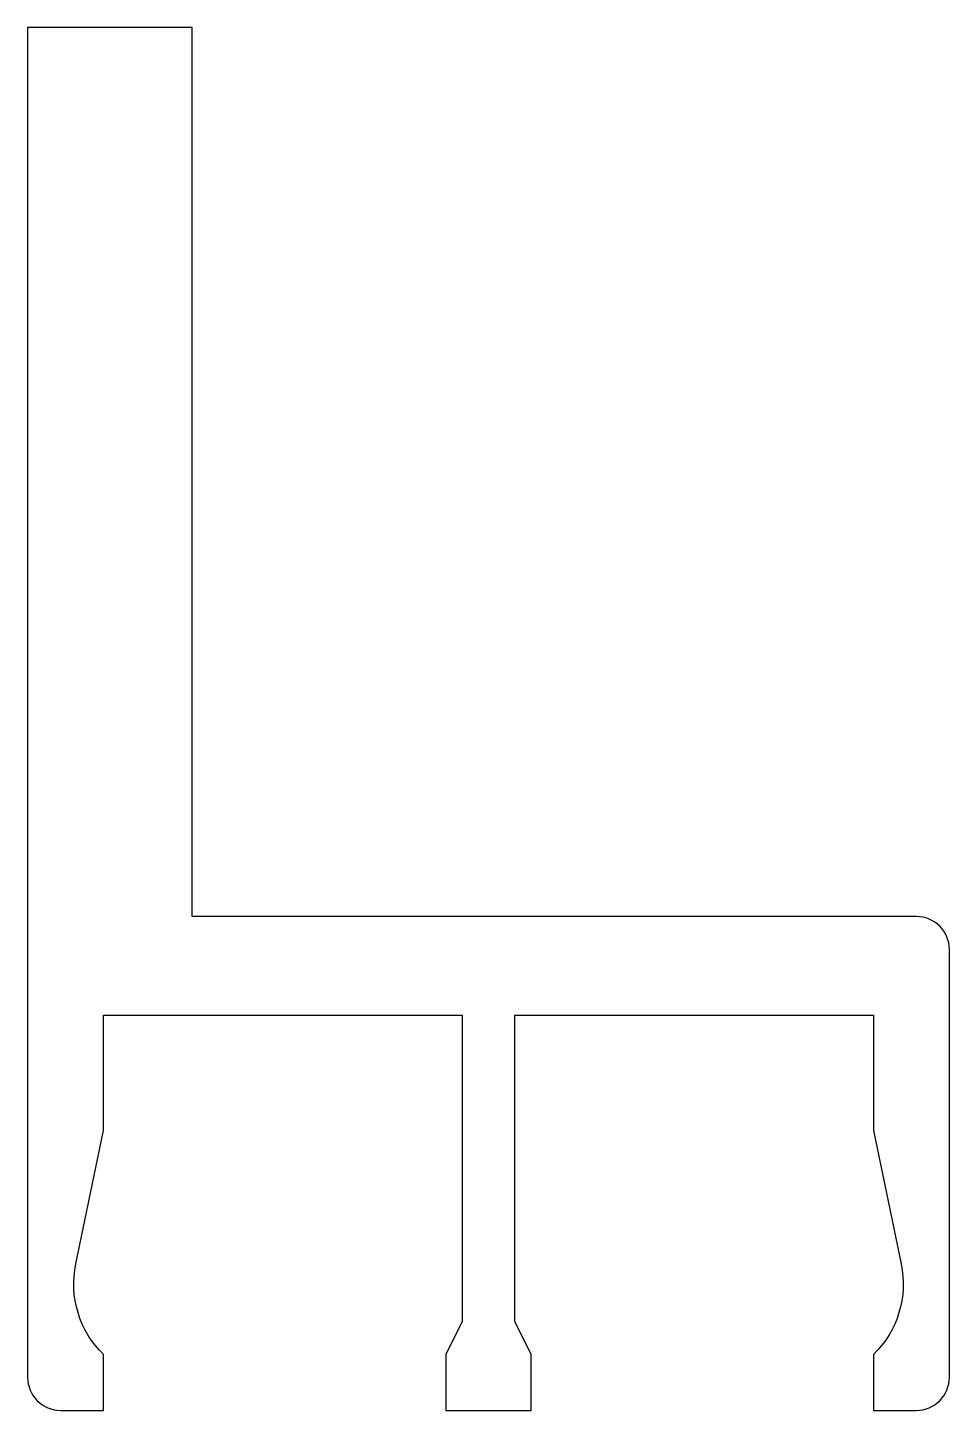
# Model space of a CAD drawing. Extents: x 278.8 to 306.8, y 278.5 to 320.5.
import ezdxf

# ---------------------------------------------------------------- set-up
doc = ezdxf.new("R2010")
doc.units = 0
doc.layers.get('0').update_dxf_attribs({"linetype": 'CONTINUOUS'})

msp = doc.modelspace()

# ---------------------------------------------------------------- linework, layer by layer
msp.add_lwpolyline([(294.069, 278.463), (294.069, 280.163), (293.569, 281.163), (293.569, 290.463), (304.469, 290.463), (304.469, 286.963), (305.307, 282.913, -0.255183), (304.469, 280.163), (304.469, 278.463), (305.769, 278.463, 0.414214), (306.769, 279.463), (306.769, 292.463, 0.414214), (305.769, 293.463), (283.769, 293.463), (283.769, 320.463), (278.769, 320.463), (278.769, 279.463, 0.414214), (279.769, 278.463), (281.069, 278.463), (281.069, 280.163, -0.255183), (280.231, 282.913), (281.069, 286.963), (281.069, 290.463), (291.969, 290.463), (291.969, 281.163), (291.469, 280.163), (291.469, 278.463)], format="xyb", close=True)

doc.saveas('drawing.dxf')
